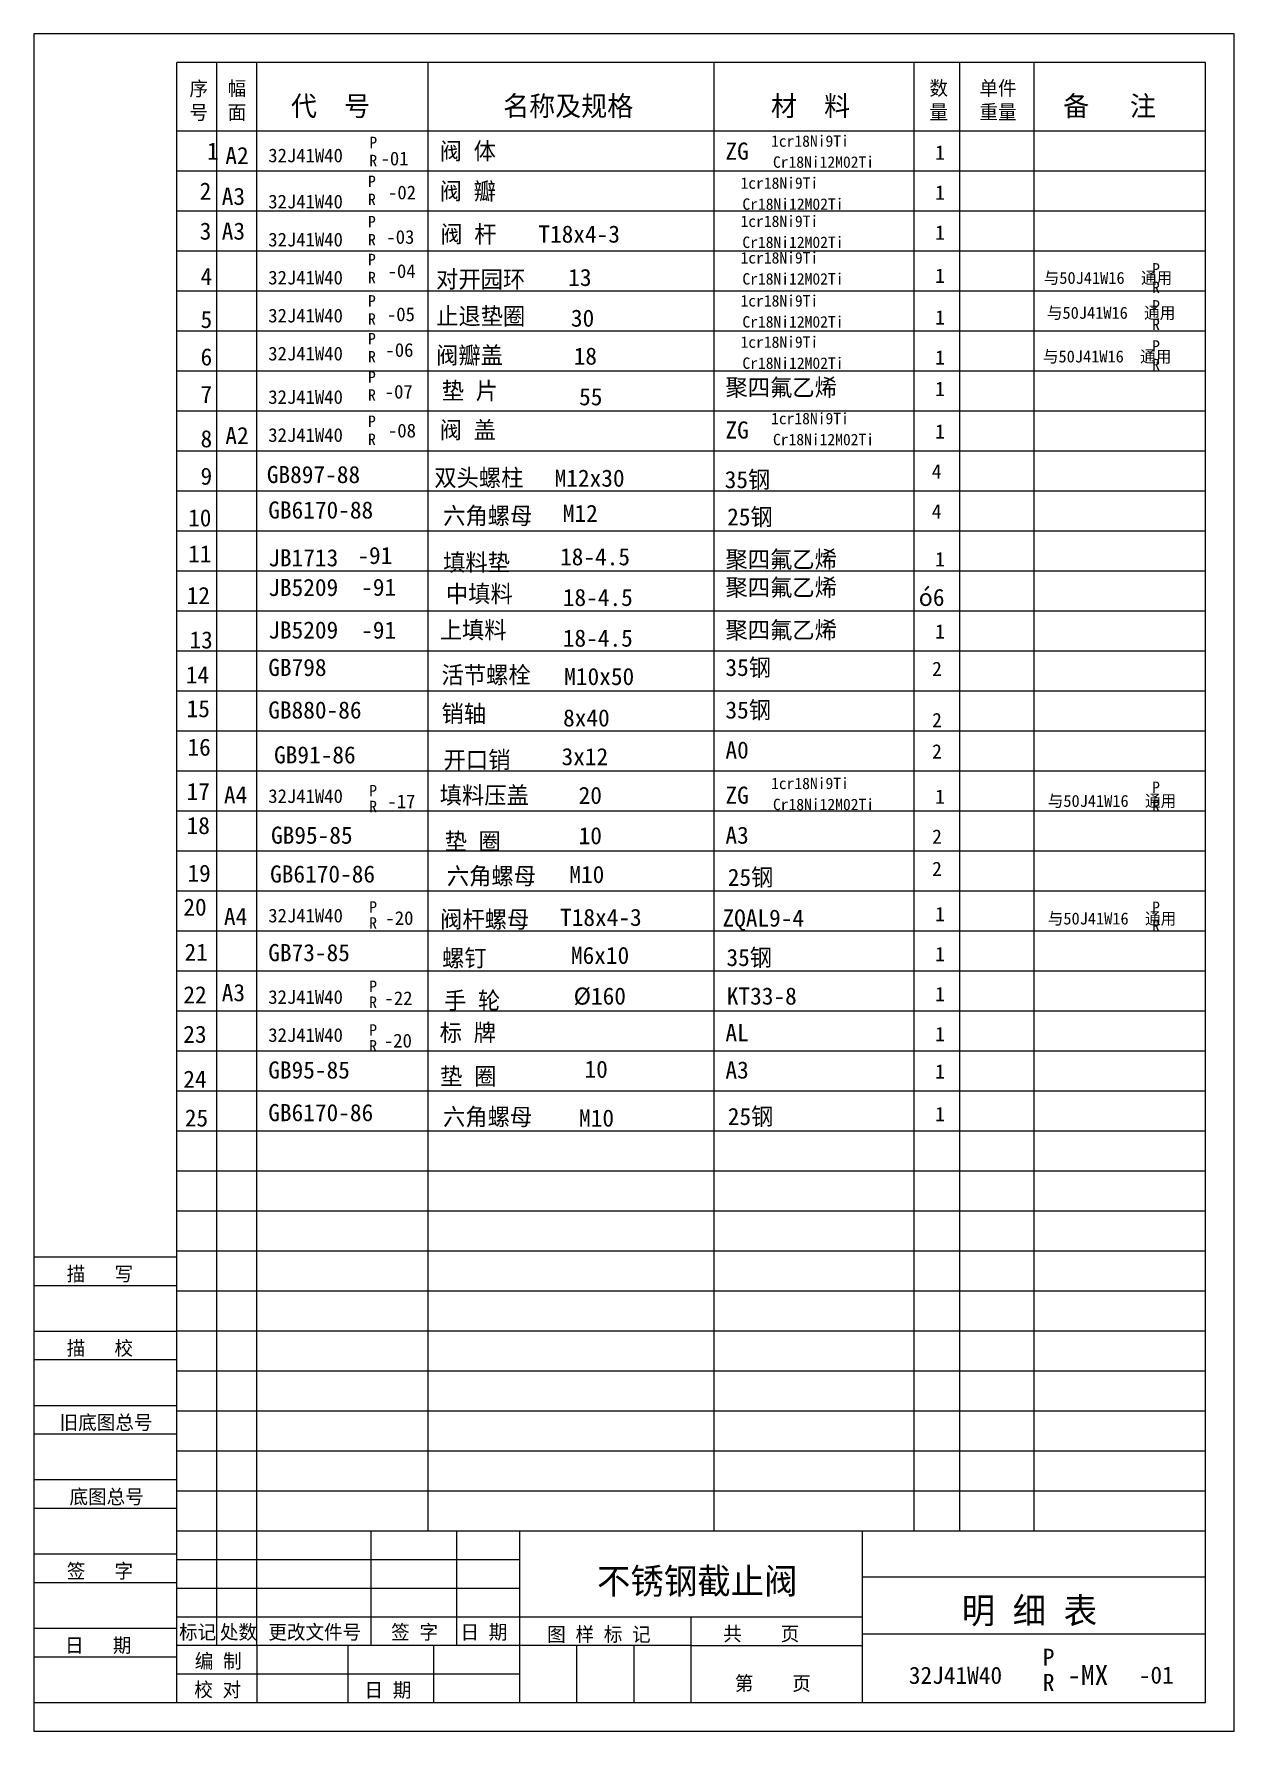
# Model space of a CAD drawing. Header units: metres. Extents: x -7 to 203, y -2 to 295.
import ezdxf

# ---------------------------------------------------------------- set-up
doc = ezdxf.new("R2010")
doc.units = ezdxf.units.M
for name, color, linetype in [('D', 1, 'Continuous'), ('FL', 5, 'Continuous'), ('T', 7, 'Continuous'), ('TL', 4, 'Continuous')]:
    doc.layers.add(name, color=color, linetype=linetype)

# ---------------------------------------------------------------- blocks, each defined once
blk = doc.blocks.new('MXBDT')
at = {"layer": 'FL'}
for p, q in [((0, 297), (0, 0)), ((210, 297), (0, 297)), ((210, 0), (210, 297)), ((205, 273), (25, 273)), ((205, 266), (25, 266)), ((205, 259), (25, 259)), ((205, 252), (25, 252)), ((205, 245), (25, 245)), ((205, 238), (25, 238)), ((205, 231), (25, 231)), ((205, 224), (25, 224)), ((205, 217), (25, 217)), ((205, 210), (25, 210)), ((205, 203), (25, 203)), ((205, 196), (25, 196)), ((205, 189), (25, 189)), ((205, 182), (25, 182)), ((205, 175), (25, 175)), ((205, 168), (25, 168)), ((205, 161), (25, 161)), ((205, 154), (25, 154)), ((205, 147), (25, 147)), ((205, 140), (25, 140)), ((205, 133), (25, 133)), ((205, 126), (25, 126)), ((205, 119), (25, 119)), ((205, 112), (25, 112)), ((205, 105), (25, 105)), ((205, 98), (25, 98)), ((205, 91), (25, 91)), ((205, 84), (25, 84)), ((0, 78), (25, 78)), ((205, 77), (25, 77)), ((0, 70), (25, 70)), ((205, 70), (25, 70)), ((0, 65), (25, 65)), ((205, 63), (25, 63)), ((0, 57), (25, 57)), ((205, 56), (25, 56)), ((0, 52), (25, 52)), ((205, 49), (25, 49)), ((0, 44), (25, 44)), ((205, 42), (25, 42)), ((0, 39), (25, 39)), ((0, 31), (25, 31)), ((25, 30), (85, 30)), ((0, 26), (25, 26)), ((25, 25), (85, 25)), ((0, 18), (25, 18)), ((25, 20), (85, 20)), ((39, 15), (39, 5)), ((70, 5), (70, 15)), ((115, 15), (145, 15)), ((0, 13), (25, 13)), ((25, 10), (85, 10)), ((0, 0), (210, 0))]:
    blk.add_line(p, q, dxfattribs=at)
at = {"layer": 'TL'}
for p, q in [((25, 5), (25, 292)), ((205, 292), (25, 292)), ((32, 35), (32, 292)), ((39, 35), (39, 292)), ((69, 35), (69, 292)), ((119, 35), (119, 292)), ((154, 35), (154, 292)), ((162, 35), (162, 292)), ((175, 35), (175, 292)), ((205, 5), (205, 292)), ((205, 280), (25, 280)), ((0, 83), (25, 83)), ((205, 35), (25, 35)), ((32, 15), (32, 35)), ((39, 15), (39, 35)), ((59, 15), (59, 35)), ((74, 15), (74, 35)), ((85, 5), (85, 35)), ((145, 5), (145, 35)), ((145, 27), (205, 27)), ((85, 20), (145, 20)), ((115, 5), (115, 20)), ((115, 15), (25, 15)), ((55, 5), (55, 15)), ((95, 5), (95, 15)), ((105, 5), (105, 15)), ((145, 17), (205, 17)), ((0, 5), (205, 5))]:
    blk.add_line(p, q, dxfattribs=at)
at = {"layer": 'T'}
for s, height, p in [('序', 2.5, (27.21, 286.18)), ('幅', 2.5, (33.9, 286.21)), ('数', 2.5, (156.7, 286.26)), ('单件', 2.5, (165.45, 286.26)), ('代  号', 3.5, (44.97, 282.64)), ('名称及规格', 3.5, (82.11, 282.64)), ('材  料', 3.5, (128.96, 282.64)), ('备   注', 3.5, (180.09, 282.64)), ('号', 2.5, (27.21, 282.02)), ('面', 2.5, (33.9, 282.04)), ('量', 2.5, (156.7, 282.09)), ('重量', 2.5, (165.45, 282.09)), ('描   写', 2.5, (5.74, 78.76)), ('描   校', 2.5, (5.74, 65.76)), ('旧底图总号', 2.5, (4.49, 52.76)), ('底图总号', 2.5, (6.22, 39.76)), ('签   字', 2.5, (5.74, 26.76)), ('明 细 表', 4.5, (162.36, 18.84)), ('标记', 2.5, (25.39, 16.07)), ('处数', 2.5, (32.54, 16.07)), ('更改文件号', 2.5, (41.01, 16.07)), ('签 字', 2.5, (62.5, 16.07)), ('日 期', 2.5, (74.64, 16.07)), ('图 样 标 记', 2.5, (89.81, 15.68)), (' 共    页', 2.5, (118.92, 15.79)), ('日   期', 2.5, (5.45, 13.76)), ('编 制', 2.5, (28.14, 10.99)), ('第    页', 2.5, (122.65, 7.1)), ('校 对', 2.5, (28.05, 5.99)), ('日 期', 2.5, (57.84, 5.93))]:
    blk.add_text(s, height=height, dxfattribs=at).set_placement(p)

msp = doc.modelspace()

# ---------------------------------------------------------------- block references
at = {"layer": 'T'}
msp.add_blockref('MXBDT', (-6.69, -1.89), dxfattribs=at)
msp.add_blockref('MXBDT', (-6.69, -1.89), dxfattribs=at)
msp.add_blockref('MXBDT', (-6.69, -1.89), dxfattribs=at)

# ---------------------------------------------------------------- texts
at = {"layer": 'D'}
for s, height, p in [('P', 2, (52.01, 275.12)), ('阀 体 ', 3, (64.31, 273.11)), ('1cr18Ni9Ti', 2, (122.3, 275.36)), ('1', 3, (23.59, 273.11)), ('A2', 3, (26.8, 272.34)), ('32J41W40', 2.4, (34.31, 272.65)), ('R', 2, (52.01, 271.96)), ('-01', 2.4, (53.96, 272.11)), ('ZG', 3, (114.31, 273.11)), ('Cr18Ni12M02Ti', 2, (122.63, 271.69)), ('1', 2.5, (151.01, 273.11)), ('P', 2, (51.77, 268.31)), ('2', 3, (22.31, 266.11)), ('A3', 3, (26.17, 265.19)), ('-02', 2.4, (55.27, 266.17)), ('阀 瓣', 3, (64.31, 266.11)), ('1cr18Ni9Ti', 2, (116.95, 268.01)), ('1', 2.5, (151.01, 266.11)), ('32J41W40', 2.4, (34.31, 264.58)), ('R', 2, (51.77, 265.15)), ('Cr18Ni12M02Ti', 2, (117.28, 264.33)), ('3', 3, (22.31, 259.11)), ('A3', 3, (26.17, 259.11)), ('P', 2, (51.77, 261.26)), ('阀 杆', 3, (64.43, 258.58)), ('T18x4-3', 3, (81.57, 258.59)), ('1cr18Ni9Ti', 2, (116.95, 261.33)), ('1', 2.5, (151.01, 259.11)), ('32J41W40', 2.4, (34.31, 257.92)), ('R', 2, (51.77, 258.09)), ('-03', 2.4, (54.98, 258.38)), ('Cr18Ni12M02Ti', 2, (117.28, 257.65)), ('P', 2, (51.77, 254.64)), ('1cr18Ni9Ti', 2, (116.95, 254.93)), ('4', 3, (22.46, 251.18)), ('32J41W40', 2.4, (34.31, 251.27)), ('R', 2, (51.77, 251.48)), ('-04', 2.4, (55.2, 252.41)), ('对开园环', 3, (63.68, 250.69)), ('13', 3, (86.8, 251)), ('Cr18Ni12M02Ti', 2, (117.28, 251.25)), ('1', 2.5, (151.01, 251.55)), ('与50J41W16  通用', 2.1, (170, 251.37)), ('P', 2, (188.98, 253)), ('1cr18Ni9Ti', 2, (116.95, 247.41)), ('R', 2, (188.98, 249.76)), ('5', 3, (22.46, 243.65)), ('32J41W40', 2.4, (34.31, 244.62)), ('P', 2, (51.77, 247.4)), ('-05', 2.4, (55.08, 244.85)), ('止退垫圈', 3, (63.68, 244.23)), ('30', 3, (87.27, 243.88)), ('1', 2.5, (151.01, 244.26)), ('与50J41W16  通用', 2.1, (170.56, 245.26)), ('P', 2, (188.98, 246.52)), ('R', 2, (51.77, 244.23)), ('Cr18Ni12M02Ti', 2, (117.28, 243.73)), ('R', 2, (188.98, 243.28)), ('P', 2, (51.77, 240.78)), ('-06', 2.4, (54.82, 238.61)), ('阀瓣盖', 3, (63.68, 237.39)), ('1cr18Ni9Ti', 2, (116.95, 240.18)), ('P', 2, (188.98, 239.5)), ('6', 3, (22.46, 237.1)), ('32J41W40', 2.4, (34.31, 237.97)), ('R', 2, (51.77, 237.62)), ('18', 3, (87.75, 237.24)), ('Cr18Ni12M02Ti', 2, (117.28, 236.5)), ('1', 2.5, (151.01, 237.24)), ('与50J41W16  通用', 2.1, (169.86, 237.62)), ('R', 2, (188.98, 236.26)), ('P', 2, (51.77, 234.08)), ('聚四氟乙烯', 3, (114.31, 231.75)), ('7', 3, (22.46, 230.54)), ('32J41W40', 2.4, (34.31, 230.37)), ('R', 2, (51.77, 230.92)), ('-07', 2.4, (54.7, 231.3)), ('垫 片', 3, (64.67, 231.16)), ('55', 3, (88.7, 230.12)), ('1', 2.5, (151.01, 231.75)), ('1cr18Ni9Ti', 2, (122.3, 226.81)), ('8', 3, (22.46, 222.77)), ('A2', 3, (26.8, 223.33)), ('32J41W40', 2.4, (34.31, 223.72)), ('P', 2, (51.77, 226.33)), ('-08', 2.4, (55.26, 224.5)), ('阀 盖', 3, (64.31, 224.3)), ('ZG', 3, (114.31, 224.3)), ('1', 2.5, (151.01, 224.3)), ('R', 2, (51.77, 223.17)), ('Cr18Ni12M02Ti', 2, (122.63, 223.13)), ('9', 3, (22.46, 216.22)), ('GB897-88', 3, (34.06, 216.51)), ('双头螺柱', 3, (63.36, 215.96)), ('M12x30', 3, (84.42, 215.88)), ('35钢', 3, (114.18, 215.62)), ('4', 2.5, (150.42, 217.3)), ('10', 3, (20.28, 208.93)), ('GB6170-88', 3, (34.31, 210.3)), ('六角螺母', 3, (64.91, 209.3)), ('M12', 3, (85.85, 209.71)), ('25钢', 3, (114.61, 209.1)), ('4', 2.5, (150.42, 210.3)), ('11', 3, (20.28, 202.62)), ('JB1713', 3, (34.31, 201.94)), ('-91', 3, (49.9, 202.35)), ('18-4.5', 3, (85.37, 202.12)), ('聚四氟乙烯', 3, (114.31, 201.66)), ('填料垫', 3, (64.91, 201.13)), ('1', 2.5, (151.01, 201.94)), ('JB5209', 3, (34.31, 196.75)), ('-91', 3, (50.57, 196.78)), ('中填料', 3, (65.4, 195.64)), ('聚四氟乙烯', 3, (114.31, 196.75)), ('12', 3, (20.03, 195.34)), ('18-4.5', 3, (85.85, 195)), ('%%2436', 3, (148.13, 195.01)), ('13', 3, (20.52, 187.57)), ('JB5209', 3, (34.31, 189.3)), ('-91', 3, (50.57, 189.29)), ('上填料', 3, (64.31, 189.3)), ('18-4.5', 3, (85.85, 187.88)), ('聚四氟乙烯', 3, (114.31, 189.3)), ('1', 2.5, (151.01, 189.3)), ('14', 3, (19.88, 181.45)), ('GB798', 3, (34.31, 182.75)), ('活节螺栓', 3, (64.63, 181.44)), ('M10x50', 3, (86.1, 181.16)), ('35钢', 3, (114.31, 182.75)), ('2', 2.5, (150.48, 182.75)), ('15', 3, (20.02, 175.53)), ('GB880-86', 3, (34.31, 175.3)), ('35钢', 3, (114.31, 175.3)), ('销轴', 3, (64.63, 174.67)), ('8x40', 3, (85.9, 173.92)), ('2', 2.5, (150.48, 173.79)), ('16', 3, (20.17, 168.8)), ('GB91-86', 3, (35.32, 167.45)), ('开口销', 3, (65, 166.59)), ('3x12', 3, (85.63, 167.14)), ('A0', 3, (114.31, 168.3)), ('2', 2.5, (150.48, 168.3)), ('17', 3, (20.02, 161.03)), ('A4', 3, (26.55, 160.44)), ('P', 2, (51.98, 161.69)), ('填料压盖', 3, (64.31, 160.39)), ('ZG', 3, (114.31, 160.39)), ('1cr18Ni9Ti', 2, (122.3, 162.95)), ('P', 2, (188.98, 162.28)), ('32J41W40', 2.4, (34.31, 160.53)), ('R', 2, (51.98, 158.91)), ('-17', 2.4, (55.17, 159.61)), ('20', 3, (88.62, 160.36)), ('Cr18Ni12M02Ti', 2, (122.63, 159.27)), ('1', 2.5, (151.01, 160.39)), ('与50J41W16  通用', 2.1, (170.71, 159.84)), ('R', 2, (188.98, 159.04)), ('18', 3, (20.02, 155.08)), ('GB95-85', 3, (34.79, 153.39)), ('垫 圈', 3, (65.18, 152.32)), ('10', 3, (88.62, 153.3)), ('A3', 3, (114.31, 153.39)), ('2', 2.5, (150.48, 153.39)), ('19', 3, (20.17, 146.73)), ('GB6170-86', 3, (34.63, 146.6)), ('六角螺母', 3, (65.55, 146.25)), ('M10', 3, (86.99, 146.52)), ('25钢', 3, (114.72, 146.02)), ('2', 2.5, (150.48, 147.75)), ('20', 3, (19.45, 140.81)), ('P', 2, (51.98, 141.32)), ('P', 2, (188.98, 141.28)), ('A4', 3, (26.55, 139.17)), ('32J41W40', 2.4, (34.31, 139.62)), ('R', 2, (51.98, 138.54)), ('-20', 2.4, (54.82, 139.19)), ('阀杆螺母', 3, (64.38, 138.67)), ('T18x4-3', 3, (85.37, 139.01)), ('ZQAL9-4', 3, (113.79, 138.89)), ('1', 2.5, (151.01, 139.84)), ('与50J41W16  通用', 2.1, (170.71, 139.26)), ('R', 2, (188.98, 138.04)), ('21', 3, (19.65, 132.91)), ('GB73-85', 3, (34.31, 132.84)), ('螺钉', 3, (64.73, 131.88)), ('M6x10', 3, (87.27, 132.36)), ('35钢', 3, (114.49, 131.99)), ('1', 2.5, (151.01, 132.84)), ('22', 3, (19.45, 125.46)), ('A3', 3, (26.17, 125.84)), ('32J41W40', 2.4, (34.31, 125.37)), ('P', 2, (51.98, 127.44)), ('手 轮', 3, (65.08, 124.46)), ('%%c160', 3, (87.75, 125.24)), ('KT33-8', 3, (114.55, 125.24)), ('1', 2.5, (151.01, 125.84)), ('R', 2, (51.98, 124.66)), ('-22', 2.4, (54.65, 125.16)), ('P', 2, (51.98, 119.8)), ('标 牌 ', 3, (64.31, 118.84)), ('AL', 3, (114.31, 118.84)), ('23', 3, (19.44, 118.55)), ('32J41W40', 2.4, (34.31, 118.72)), ('R', 2, (51.98, 117.03)), ('-20', 2.4, (54.55, 117.73)), ('1', 2.5, (151.01, 118.84)), ('24', 3, (19.44, 110.69)), ('GB95-85', 3, (34.31, 112.3)), ('垫 圈', 3, (64.39, 111.2)), ('10', 3, (89.65, 112.43)), ('A3', 3, (114.31, 112.3)), ('1', 2.5, (151.01, 112.3)), ('GB6170-86', 3, (34.31, 104.84)), ('六角螺母', 3, (64.89, 104.11)), ('25钢', 3, (114.72, 104.17)), ('1', 2.5, (151.01, 104.84)), ('25', 3, (19.71, 103.91)), ('M10', 3, (88.7, 103.89)), ('不锈钢截止阀', 4.5, (91.83, 22.11)), ('P', 3, (169.84, 9.53)), ('32J41W40', 3, (146.4, 6.37)), ('-MX', 3.5, (174.15, 6.17)), ('-01', 3, (186.64, 6.41)), ('R', 3, (169.84, 5.11))]:
    msp.add_text(s, height=height, dxfattribs=at).set_placement(p)

doc.saveas('drawing.dxf')
